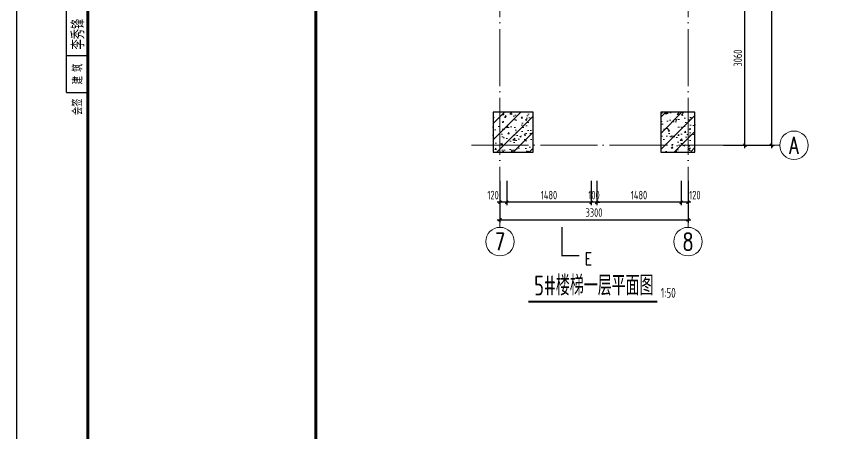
# Model space of a CAD drawing. Extents: x 56246 to 893198, y -950445 to -423535.
# Drawn here: x 427763 to 442395, y -478589 to -471274 of the extents above; entities that cross this region are included whole.
import ezdxf
from ezdxf.enums import TextEntityAlignment as Align

# ---------------------------------------------------------------- set-up
doc = ezdxf.new("R2010")
doc.units = 0
doc.header["$LTSCALE"] = 500
doc.linetypes.add('CONTINOUS', pattern=[0])
doc.linetypes.add('DOTE', pattern=[2.42, 2, -0.2, 0.02, -0.2])
for name, color, linetype, lineweight in [('0S-图框文字', 51, 'Continuous', 18), ('0S-柱-线', 50, 'Continuous', 30), ('0S-楼梯-文字', 4, 'Continuous', 20), ('0S-轴线', 1, 'DOTE', 13), ('0S-轴线尺寸', 6, 'CONTINOUS', 18), ('0S-轴线编号', 6, 'CONTINOUS', 18), ('上层柱线', 6, 'Continuous', 18)]:
    doc.layers.add(name, color=color, linetype=linetype, lineweight=lineweight)
doc.layers.add('T-TK', color=157, linetype='Continuous')
doc.layers.add('照明平面标注层', color=111, linetype='Continuous')
doc.styles.add('_TCH_LABEL', font='COMPLEX', dxfattribs={"bigfont": 'GBCBIG'})
doc.styles.add('TK2-TY', font='', dxfattribs={"width": 0.8})
doc.styles.add('TSSD_Axis', font='complex.shx', dxfattribs={"width": 0.7, "bigfont": 'hztxt.shx'})
doc.styles.add('TSSD_DIMENSION', font='tssdeng.shx', dxfattribs={"width": 0.7, "bigfont": 'Hztxt.shx'})
doc.styles.add('TSSD_Rein', font='Tssdeng.shx', dxfattribs={"width": 0.7, "bigfont": 'hztxt.shx'})
doc.styles.get('TK2-TY').set_extended_font_data('NSimSun')
doc.dimstyles.new('TSSD_50_50', dxfattribs={"dimtxt": 150, "dimasz": 50, "dimexe": 50, "dimexo": 125, "dimgap": 50, "dimtad": 1, "dimdec": 0, "dimzin": 0, "dimdsep": 46, "dimtxsty": 'TSSD_DIMENSION', "dimblk": 'ARCHTICK', "dimblk1": 'ARCHTICK', "dimblk2": 'ARCHTICK', "dimcen": 0, "dimdle": 50, "dimclrt": 7, "dimadec": 0, "dimazin": 0, "dimtfac": 1, "dimtdec": 0, "dimtix": 1, "dimtmove": 2, "dimatfit": 3, "dimfxl": 1, "dimtolj": 1, "dimtzin": 0, "dimarcsym": 0})
pattern_1 = [(45, (50605.44, 83193.43), (-141.421356, 141.421356), []), (50, (50605.44, 83193.43), (286.90407, -25.10085), [30, -330]), (355, (50605.44, 83193.43), (-55.50053, 300.87685), [24, -264]), (100.4514, (50629.35, 83191.34), (231.40375, 275.77582), [25.49608, -280.45684]), (46.1842, (50605.44, 83273.43), (426.89642, -66.2076), [45, -495]), (96.6356, (50641, 83267.9), (373.86508, 389.64715), [38.24412, -420.6852]), (351.1842, (50605.44, 83273.43), (373.86478, 389.64744), [36, -396]), (21, (50645.44, 83253.43), (238.76282, -161.04756), [30, -330]), (326, (50645.44, 83253.43), (97.32613, 290.06002), [24, -264]), (71.4514, (50665.34, 83240.01), (336.08905, 129.0122), [25.49608, -280.45684]), (37.5, (50605.44, 83193.43), (4.863942, 133.157542), [2, -260.8, 2, -268, 2, -265]), (7.5, (50605.44, 83193.43), (105.227815, 157.764685), [2, -152.8, 2, -254.8, 2, -101]), (327.5, (50516.24, 83193.43), (213.528974, -9.021949), [2, -100, 2, -312, 2, -414]), (317.5, (50476.24, 83193.43), (233.27447, 40.041993), [2, -130, 2, -207.2, 2, -294])]

# ---------------------------------------------------------------- blocks, each defined once
blk = doc.blocks.new('会签00', base_point=(408472, -305295))
blk.add_lwpolyline([(408472, -305295), (409222, -305295), (409222, -329195), (408472, -329195)], close=True)
at = {"style": 'TSSD_DIMENSION', "width": 0.8}
blk.add_text('李秀锋', height=450, rotation=90, dxfattribs=at).set_placement((409101, -327684))
blk = doc.blocks.new('A0-DWF')
at = {"layer": 'T-TK'}
for p, q in [((0, -84100), (0, 0)), ((118900, -84100), (118900, 0)), ((1750, -24900), (1750, -1000)), ((1750, -23600), (2500, -23600)), ((1750, -24900), (2500, -24900))]:
    blk.add_line(p, q, dxfattribs=at)
at = {"layer": 'T-TK', "const_width": 100}
for points in [[(2500, -83100), (117900, -83100), (117900, -1000), (2500, -1000)], [(10500, -83100), (2500, -83100), (2500, -21700), (10500, -21700)]]:
    blk.add_lwpolyline(points, close=True, dxfattribs=at)
at = {"layer": '0S-图框文字', "xscale": 0.999996, "yscale": 0.999996, "zscale": 0.999996}
blk.add_blockref('会签00', (1750, -1000), dxfattribs=at)
at = {"layer": 'T-TK', "style": 'TK2-TY', "width": 0.7}
for s, p in [('建 筑', (2128, -24250)), ('会签', (2125, -25402))]:
    blk.add_text(s, height=300, rotation=90, dxfattribs=at).set_placement(p, align=Align.MIDDLE_CENTER)
blk = doc.blocks.new('ts_axno')
at = {"color": 0, "linetype": 'ByBlock', "lineweight": -2}
blk.add_circle((0, 0), 0.5, dxfattribs=at)
at = {"color": 0, "linetype": 'ByBlock', "lineweight": -2, "style": 'TSSD_Axis', "width": 0.7}
blk.add_attdef('A', text='', height=0.6, dxfattribs=at).set_placement((0, 0), align=Align.MIDDLE_CENTER)
blk = doc.blocks.new('_ArchTick')
at = {"color": 0, "linetype": 'ByBlock', "const_width": 0.5}
blk.add_lwpolyline([(-0.53, -0.53), (0.53, 0.53)], dxfattribs=at)
blk = doc.blocks.new('*D710')
at = {"layer": '0S-轴线尺寸', "color": 0, "lineweight": -2, "transparency": 16777216}
for p, q in [((436246, -474156), (436246, -474888)), ((439546, -474156), (439546, -474888)), ((436196, -474838), (439596, -474838))]:
    blk.add_line(p, q, dxfattribs=at)
at = {"layer": 'Defpoints', "color": 0, "transparency": 16777216}
for p in [(436246, -474031), (439546, -474031), (439546, -474838)]:
    blk.add_point(p, dxfattribs=at)
at = {"layer": '0S-轴线尺寸', "color": 0, "lineweight": -2, "transparency": 16777216, "xscale": 50, "yscale": 50, "zscale": 50, "rotation": 180}
blk.add_blockref('_ArchTick', (436246, -474838), dxfattribs=at)
at = {"layer": '0S-轴线尺寸', "color": 0, "lineweight": -2, "transparency": 16777216, "xscale": 50, "yscale": 50, "zscale": 50}
blk.add_blockref('_ArchTick', (439546, -474838), dxfattribs=at)
at = {"layer": '0S-轴线尺寸', "color": 7, "transparency": 16777216, "insert": (437896, -474713), "char_height": 150, "attachment_point": 5, "style": 'TSSD_DIMENSION'}
blk.add_mtext('\\A1;3300', dxfattribs=at)
blk = doc.blocks.new('*D711')
at = {"layer": '0S-轴线尺寸', "color": 0, "lineweight": -2, "transparency": 16777216}
for p, q in [((441012, -464681), (441012, -473581)), ((440171, -464731), (441062, -464731)), ((440171, -473531), (441062, -473531))]:
    blk.add_line(p, q, dxfattribs=at)
at = {"layer": 'Defpoints', "color": 0, "transparency": 16777216}
for p in [(440046, -464731), (440046, -473531), (441012, -473531)]:
    blk.add_point(p, dxfattribs=at)
at = {"layer": '0S-轴线尺寸', "color": 0, "lineweight": -2, "transparency": 16777216, "xscale": 50, "yscale": 50, "zscale": 50}
for p, rotation in [((441012, -464731), 90), ((441012, -473531), 270)]:
    blk.add_blockref('_ArchTick', p, dxfattribs=dict(at, rotation=rotation))
at = {"layer": '0S-轴线尺寸', "color": 7, "transparency": 16777216, "insert": (440887, -469131), "char_height": 150, "attachment_point": 5, "rotation": 90, "style": 'TSSD_DIMENSION'}
blk.add_mtext('\\A1;8800', dxfattribs=at)
blk = doc.blocks.new('*D712')
at = {"layer": '0S-轴线尺寸', "color": 0, "lineweight": -2, "transparency": 16777216}
for p, q in [((436366, -474156), (436366, -474581)), ((437846, -474156), (437846, -474581)), ((437896, -474531), (436316, -474531))]:
    blk.add_line(p, q, dxfattribs=at)
at = {"layer": 'Defpoints', "color": 0, "transparency": 16777216}
for p in [(436366, -474031), (437846, -474031), (436366, -474531)]:
    blk.add_point(p, dxfattribs=at)
at = {"layer": '0S-轴线尺寸', "color": 0, "lineweight": -2, "transparency": 16777216, "xscale": 50, "yscale": 50, "zscale": 50, "rotation": 180}
blk.add_blockref('_ArchTick', (436366, -474531), dxfattribs=at)
at = {"layer": '0S-轴线尺寸', "color": 0, "lineweight": -2, "transparency": 16777216, "xscale": 50, "yscale": 50, "zscale": 50}
blk.add_blockref('_ArchTick', (437846, -474531), dxfattribs=at)
at = {"layer": '0S-轴线尺寸', "color": 7, "transparency": 16777216, "insert": (437106, -474406), "char_height": 150, "attachment_point": 5, "style": 'TSSD_DIMENSION'}
blk.add_mtext('\\A1;1480', dxfattribs=at)
blk = doc.blocks.new('*D713')
at = {"layer": '0S-轴线尺寸', "color": 0, "lineweight": -2, "transparency": 16777216}
for p, q in [((436246, -474156), (436246, -474581)), ((436366, -474156), (436366, -474581)), ((436416, -474531), (436196, -474531))]:
    blk.add_line(p, q, dxfattribs=at)
at = {"layer": 'Defpoints', "color": 0, "transparency": 16777216}
for p in [(436246, -474031), (436366, -474031), (436246, -474531)]:
    blk.add_point(p, dxfattribs=at)
at = {"layer": '0S-轴线尺寸', "color": 0, "lineweight": -2, "transparency": 16777216, "xscale": 50, "yscale": 50, "zscale": 50, "rotation": 180}
blk.add_blockref('_ArchTick', (436246, -474531), dxfattribs=at)
at = {"layer": '0S-轴线尺寸', "color": 0, "lineweight": -2, "transparency": 16777216, "xscale": 50, "yscale": 50, "zscale": 50}
blk.add_blockref('_ArchTick', (436366, -474531), dxfattribs=at)
at = {"layer": '0S-轴线尺寸', "color": 7, "transparency": 16777216, "insert": (436125, -474406), "char_height": 150, "attachment_point": 5, "style": 'TSSD_DIMENSION'}
blk.add_mtext('\\A1;120', dxfattribs=at)
blk = doc.blocks.new('*D714')
at = {"layer": '0S-轴线尺寸', "color": 0, "lineweight": -2, "transparency": 16777216}
for p, q in [((440171, -470471), (440596, -470471)), ((440546, -473581), (440546, -470421)), ((440171, -473531), (440596, -473531))]:
    blk.add_line(p, q, dxfattribs=at)
at = {"layer": 'Defpoints', "color": 0, "transparency": 16777216}
for p in [(440046, -470471), (440546, -470471), (440046, -473531)]:
    blk.add_point(p, dxfattribs=at)
at = {"layer": '0S-轴线尺寸', "color": 0, "lineweight": -2, "transparency": 16777216, "xscale": 50, "yscale": 50, "zscale": 50}
for p, rotation in [((440546, -470471), 90), ((440546, -473531), 270)]:
    blk.add_blockref('_ArchTick', p, dxfattribs=dict(at, rotation=rotation))
at = {"layer": '0S-轴线尺寸', "color": 7, "transparency": 16777216, "insert": (440421, -472001), "char_height": 150, "attachment_point": 5, "rotation": 90, "style": 'TSSD_DIMENSION'}
blk.add_mtext('\\A1;3060', dxfattribs=at)
blk = doc.blocks.new('*D715')
at = {"layer": '0S-轴线尺寸', "color": 0, "lineweight": -2, "transparency": 16777216}
for p, q in [((437846, -474156), (437846, -474581)), ((437946, -474156), (437946, -474581)), ((437846, -474531), (437796, -474531)), ((437946, -474531), (437846, -474531)), ((437946, -474531), (437996, -474531))]:
    blk.add_line(p, q, dxfattribs=at)
at = {"layer": 'Defpoints', "color": 0, "transparency": 16777216}
for p in [(437846, -474031), (437946, -474031), (437846, -474531)]:
    blk.add_point(p, dxfattribs=at)
at = {"layer": '0S-轴线尺寸', "color": 0, "lineweight": -2, "transparency": 16777216, "xscale": 50, "yscale": 50, "zscale": 50}
blk.add_blockref('_ArchTick', (437846, -474531), dxfattribs=at)
at = {"layer": '0S-轴线尺寸', "color": 0, "lineweight": -2, "transparency": 16777216, "xscale": 50, "yscale": 50, "zscale": 50, "rotation": 180}
blk.add_blockref('_ArchTick', (437946, -474531), dxfattribs=at)
at = {"layer": '0S-轴线尺寸', "color": 7, "transparency": 16777216, "insert": (437896, -474406), "char_height": 150, "attachment_point": 5, "style": 'TSSD_DIMENSION'}
blk.add_mtext('\\A1;100', dxfattribs=at)
blk = doc.blocks.new('*D716')
at = {"layer": '0S-轴线尺寸', "color": 0, "lineweight": -2, "transparency": 16777216}
for p, q in [((437946, -474156), (437946, -474581)), ((439426, -474156), (439426, -474581)), ((439476, -474531), (437896, -474531))]:
    blk.add_line(p, q, dxfattribs=at)
at = {"layer": 'Defpoints', "color": 0, "transparency": 16777216}
for p in [(437946, -474031), (439426, -474031), (437946, -474531)]:
    blk.add_point(p, dxfattribs=at)
at = {"layer": '0S-轴线尺寸', "color": 0, "lineweight": -2, "transparency": 16777216, "xscale": 50, "yscale": 50, "zscale": 50, "rotation": 180}
blk.add_blockref('_ArchTick', (437946, -474531), dxfattribs=at)
at = {"layer": '0S-轴线尺寸', "color": 0, "lineweight": -2, "transparency": 16777216, "xscale": 50, "yscale": 50, "zscale": 50}
blk.add_blockref('_ArchTick', (439426, -474531), dxfattribs=at)
at = {"layer": '0S-轴线尺寸', "color": 7, "transparency": 16777216, "insert": (438686, -474406), "char_height": 150, "attachment_point": 5, "style": 'TSSD_DIMENSION'}
blk.add_mtext('\\A1;1480', dxfattribs=at)
blk = doc.blocks.new('*D717')
at = {"layer": '0S-轴线尺寸', "color": 0, "lineweight": -2, "transparency": 16777216}
for p, q in [((439426, -474156), (439426, -474581)), ((439546, -474156), (439546, -474581)), ((439596, -474531), (439376, -474531))]:
    blk.add_line(p, q, dxfattribs=at)
at = {"layer": 'Defpoints', "color": 0, "transparency": 16777216}
for p in [(439426, -474031), (439546, -474031), (439426, -474531)]:
    blk.add_point(p, dxfattribs=at)
at = {"layer": '0S-轴线尺寸', "color": 0, "lineweight": -2, "transparency": 16777216, "xscale": 50, "yscale": 50, "zscale": 50, "rotation": 180}
blk.add_blockref('_ArchTick', (439426, -474531), dxfattribs=at)
at = {"layer": '0S-轴线尺寸', "color": 0, "lineweight": -2, "transparency": 16777216, "xscale": 50, "yscale": 50, "zscale": 50}
blk.add_blockref('_ArchTick', (439546, -474531), dxfattribs=at)
at = {"layer": '0S-轴线尺寸', "color": 7, "transparency": 16777216, "insert": (439667, -474406), "char_height": 150, "attachment_point": 5, "style": 'TSSD_DIMENSION'}
blk.add_mtext('\\A1;120', dxfattribs=at)

msp = doc.modelspace()

# ---------------------------------------------------------------- hatches: boundary and pattern name
at = {"layer": '上层柱线'}
h = msp.add_hatch(dxfattribs=at)
h.set_pattern_fill('钢筋混凝土', color=256, scale=40, pattern_type=2)
h.set_pattern_definition(pattern_1)
h.paths.add_polyline_path([(436826.3437, -473651.0171), (436826.3437, -472951.0171), (436126.3437, -472951.0171), (436126.3437, -473651.0171)])
h = msp.add_hatch(dxfattribs=at)
h.set_pattern_fill('钢筋混凝土', color=256, scale=40, pattern_type=2)
h.set_pattern_definition(pattern_1)
h.paths.add_polyline_path([(439666.3437, -473651.0171), (439666.3437, -472951.0171), (439066.3437, -472951.0171), (439066.3437, -473651.0171)])

# ---------------------------------------------------------------- linework, layer by layer
at = {"layer": '0S-柱-线'}
for points in [[(436826.3437, -473651.0171), (436826.3437, -472951.0171), (436126.3437, -472951.0171), (436126.3437, -473651.0171)], [(439666.3437, -473651.0171), (439666.3437, -472951.0171), (439066.3437, -472951.0171), (439066.3437, -473651.0171)]]:
    msp.add_lwpolyline(points, close=True, dxfattribs=at)
at = {"layer": '0S-楼梯-文字'}
for points, const_width in [([(437636.4669, -475468.7732), (437336.4669, -475468.7732), (437336.4669, -474968.7732)], 25), ([(436742.1064, -476279.3135), (439007.4522, -476279.3135)], 35)]:
    msp.add_lwpolyline(points, dxfattribs=dict(at, const_width=const_width))
at = {"layer": '0S-轴线'}
for p, q in [((436246.3437, -464231.0176), (436246.3437, -474031.0176)), ((439546.3437, -464231.0176), (439546.3437, -474031.0176)), ((435746.3437, -473531.0176), (440046.3437, -473531.0176))]:
    msp.add_line(p, q, dxfattribs=at)
at = {"layer": '0S-轴线尺寸'}
for p, q in [((436246.3437, -474031.0176), (436246.3437, -474972.6017)), ((439546.3437, -474031.0176), (439546.3437, -474972.6017))]:
    msp.add_line(p, q, dxfattribs=at)
at = {"layer": '0S-轴线编号'}
msp.add_line((440046.3437, -473531.0176), (441156.0095, -473531.0176), dxfattribs=at)
at = {"layer": '上层柱线'}
for points in [[(436826.3437, -473651.0171), (436826.3437, -472951.0171), (436126.3437, -472951.0171), (436126.3437, -473651.0171)], [(439666.3437, -473651.0171), (439666.3437, -472951.0171), (439066.3437, -472951.0171), (439066.3437, -473651.0171)]]:
    msp.add_lwpolyline(points, close=True, dxfattribs=at)

# ---------------------------------------------------------------- block references
at = {"layer": '0S-轴线编号'}
ref = msp.add_blockref('ts_axno', (441406.0095, -473531.0176), dxfattribs=dict(at, xscale=500, yscale=500, zscale=500))
ref.add_attrib('18', 'A', dxfattribs={"height": 300, "style": 'TSSD_Axis', "width": 0.7}).set_placement((441406.0095, -473531.0176), align=Align.MIDDLE_CENTER)
ref = msp.add_blockref('ts_axno', (436246.3437, -475222.6017), dxfattribs=dict(at, xscale=500, yscale=500, zscale=500))
ref.add_attrib('17', '7', dxfattribs={"height": 300, "style": 'TSSD_Axis', "width": 0.7}).set_placement((436246.3437, -475222.6017), align=Align.MIDDLE_CENTER)
ref = msp.add_blockref('ts_axno', (439546.3437, -475222.6017), dxfattribs=dict(at, xscale=500, yscale=500, zscale=500))
ref.add_attrib('18', '8', dxfattribs={"height": 300, "style": 'TSSD_Axis', "width": 0.7}).set_placement((439546.3437, -475222.6017), align=Align.MIDDLE_CENTER)
at = {"layer": '照明平面标注层', "xscale": 0.5, "yscale": 0.5, "zscale": 0.5}
for p in [(368313.4361, -460154.8059), (427763.4361, -460154.8059)]:
    msp.add_blockref('A0-DWF', p, dxfattribs=at)

# ---------------------------------------------------------------- texts
at = {"layer": '0S-楼梯-文字'}
for s, height, style, width, p in [('E', 212.5, '_TCH_LABEL', 0.705882, (437735.1516, -475627.7018)), ('5#楼梯一层平面图', 350, 'TSSD_DIMENSION', 0.7, (436846.5894, -476168.5852)), ('1:50', 175, 'TSSD_Rein', 0.7, (439069.1054, -476209.3135))]:
    msp.add_text(s, height=height, dxfattribs=dict(at, style=style, width=width)).set_placement(p)

# ---------------------------------------------------------------- dimensions: what is measured, and where the dimension line sits
at = {"layer": '0S-轴线尺寸'}
for base, p1, p2, angle, picture, middle in [((441011.825, -473531.0176), (440046.3437, -464731.0176), (440046.3437, -473531.0176), 270, '*D711', (440886.825, -469131.0176)), ((439546.3437, -474838.3873), (436246.3437, -474031.0176), (439546.3437, -474031.0176), 180, '*D710', (437896.3437, -474713.3873))]:
    dim = msp.add_linear_dim(base=base, p1=p1, p2=p2, angle=angle, dimstyle='TSSD_50_50', dxfattribs=at)
    dim.commit()
    dim.dimension.update_dxf_attribs({"geometry": picture, "text_midpoint": middle})
for p1, p2, distance, picture, middle in [((440046.3437, -473531.0176), (440046.3437, -470471.0176), -500, '*D714', (440421.3437, -472001.0176)), ((437846.3437, -474031.0176), (436366.3437, -474031.0176), 500, '*D712', (437106.3437, -474406.0176)), ((437946.3437, -474031.0176), (437846.3437, -474031.0176), 500, '*D715', (437896.3437, -474406.0176)), ((439426.3437, -474031.0176), (437946.3437, -474031.0176), 500, '*D716', (438686.3437, -474406.0176))]:
    dim = msp.add_aligned_dim(p1=p1, p2=p2, distance=distance, dimstyle='TSSD_50_50', dxfattribs=at)
    dim.commit()
    dim.dimension.update_dxf_attribs({"geometry": picture, "text_midpoint": middle})
for base, p1, p2, picture, middle in [((436246.3437, -474531.0176), (436366.3437, -474031.0176), (436246.3437, -474031.0176), '*D713', (436125.3821, -474406.0176)), ((439426.3437, -474531.0176), (439546.3437, -474031.0176), (439426.3437, -474031.0176), '*D717', (439667.3052, -474406.0176))]:
    dim = msp.add_linear_dim(base=base, p1=p1, p2=p2, angle=180, dimstyle='TSSD_50_50', dxfattribs=at)
    dim.commit()
    dim.dimension.update_dxf_attribs({"geometry": picture, "text_midpoint": middle, "dimtype": 161})

doc.saveas('drawing.dxf')
